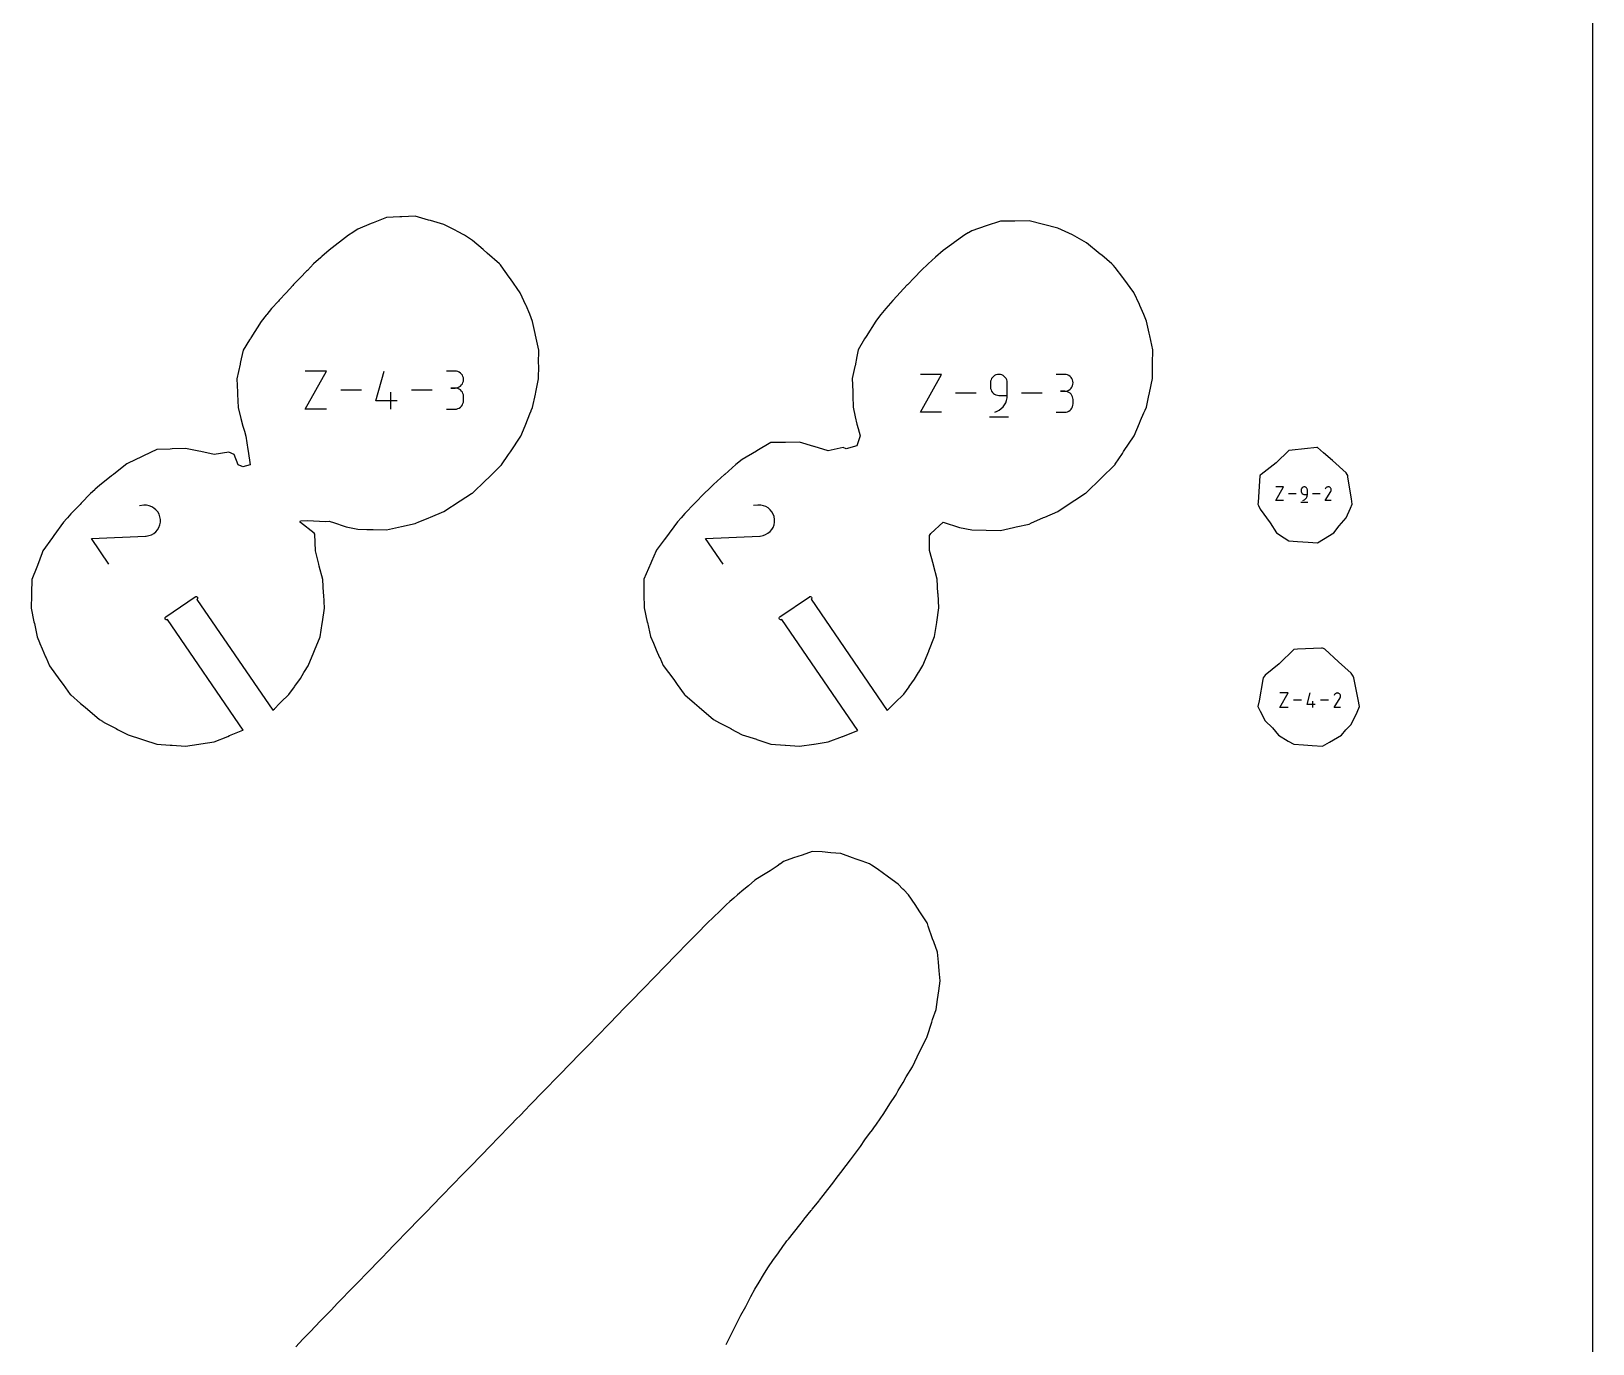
# Model space of a CAD drawing. Extents: x 0 to 560, y 0 to 480.
# Drawn here: x 509.9 to 560, y 39.7 to 81.8 of the extents above; entities that cross this region are included whole.
import ezdxf

# ---------------------------------------------------------------- set-up
doc = ezdxf.new("R2010")
doc.units = 0

msp = doc.modelspace()

# ---------------------------------------------------------------- linework, layer by layer
at = {"layer": 'annotation', "color": 1}
for p, q in [((518.685521, 69.673834), (519.365467, 70.898412)), ((519.365467, 70.898412), (518.685521, 70.898412)), ((520.953479, 69.946073), (521.225027, 70.898412)), ((523.493369, 70.896992), (523.221437, 70.896992)), ((523.542277, 70.892602), (523.493369, 70.896992)), ((523.588297, 70.879951), (523.542277, 70.892602)), ((523.630665, 70.859817), (523.588297, 70.879951)), ((523.668615, 70.832978), (523.630665, 70.859817)), ((523.701381, 70.800213), (523.668615, 70.832978)), ((523.728198, 70.762298), (523.701381, 70.800213)), ((523.748301, 70.720013), (523.728198, 70.762298)), ((523.760924, 70.674136), (523.748301, 70.720013)), ((523.765302, 70.625443), (523.760924, 70.674136)), ((538.427236, 69.576429), (539.101057, 70.789978)), ((539.101057, 70.789978), (538.427236, 70.789978)), ((540.711544, 70.656272), (540.691581, 70.614236)), ((540.73816, 70.69394), (540.711544, 70.656272)), ((540.770662, 70.726474), (540.73816, 70.69394)), ((540.808283, 70.75311), (540.770662, 70.726474)), ((540.850253, 70.773082), (540.808283, 70.75311)), ((540.895806, 70.785626), (540.850253, 70.773082)), ((540.944173, 70.789978), (540.895806, 70.785626)), ((540.99264, 70.785626), (540.944173, 70.789978)), ((540.944173, 70.789978), (540.944173, 70.789978)), ((541.038246, 70.773082), (540.99264, 70.785626)), ((541.080232, 70.75311), (541.038246, 70.773082)), ((541.11784, 70.726474), (541.080232, 70.75311)), ((541.150311, 70.69394), (541.11784, 70.726474)), ((541.176887, 70.656272), (541.150311, 70.69394)), ((541.196808, 70.614236), (541.176887, 70.656272)), ((543.056924, 70.78857), (542.787441, 70.78857)), ((543.105391, 70.78422), (543.056924, 70.78857)), ((543.150997, 70.771683), (543.105391, 70.78422)), ((543.192983, 70.75173), (543.150997, 70.771683)), ((543.230591, 70.725133), (543.192983, 70.75173)), ((543.263062, 70.692663), (543.230591, 70.725133)), ((543.289637, 70.65509), (543.263062, 70.692663)), ((543.309559, 70.613186), (543.289637, 70.65509)), ((520.494377, 70.286123), (519.824799, 70.286123)), ((521.42961, 69.673834), (521.42961, 70.217698)), ((522.762335, 70.286123), (522.092757, 70.286123)), ((523.493369, 70.353127), (523.357211, 70.353127)), ((523.357211, 70.353127), (523.493369, 70.353127)), ((523.493369, 70.353127), (523.542277, 70.357518)), ((523.542277, 70.348737), (523.493369, 70.353127)), ((523.493369, 70.353127), (523.493369, 70.353127)), ((523.542277, 70.357518), (523.588297, 70.370176)), ((523.588297, 70.336086), (523.542277, 70.348737)), ((523.588297, 70.370176), (523.630665, 70.39033)), ((523.630665, 70.315952), (523.588297, 70.336086)), ((523.630665, 70.39033), (523.668615, 70.417208)), ((523.668615, 70.289114), (523.630665, 70.315952)), ((523.668615, 70.417208), (523.701381, 70.450038)), ((523.701381, 70.256348), (523.668615, 70.289114)), ((523.701381, 70.450038), (523.728198, 70.488048)), ((523.728198, 70.218434), (523.701381, 70.256348)), ((523.728198, 70.488048), (523.748301, 70.530467)), ((523.748301, 70.176149), (523.728198, 70.218434)), ((523.748301, 70.530467), (523.760924, 70.576522)), ((523.760924, 70.130271), (523.748301, 70.176149)), ((523.760924, 70.576522), (523.765302, 70.625443)), ((523.765302, 70.625443), (523.765302, 70.625443)), ((540.2198, 70.183204), (539.556252, 70.183204)), ((540.679041, 70.568595), (540.67469, 70.520114)), ((540.67469, 70.520114), (540.67469, 70.385183)), ((540.67469, 70.385183), (540.67469, 70.385183)), ((540.67469, 70.385183), (540.679041, 70.336705)), ((540.691581, 70.614236), (540.679041, 70.568595)), ((540.679041, 70.336705), (540.691581, 70.291071)), ((540.691581, 70.291071), (540.711544, 70.249045)), ((540.711544, 70.249045), (540.73816, 70.211389)), ((540.73816, 70.211389), (540.770662, 70.178867)), ((540.770662, 70.178867), (540.808283, 70.152244)), ((540.808283, 70.152244), (540.850253, 70.132281)), ((541.209318, 70.568595), (541.196808, 70.614236)), ((541.213656, 70.520114), (541.209318, 70.568595)), ((541.213656, 70.115395), (541.213656, 70.520114)), ((541.213656, 70.520114), (541.213656, 70.520114)), ((542.332474, 70.183204), (541.668927, 70.183204)), ((543.056924, 70.249604), (542.921992, 70.249604)), ((542.921992, 70.249604), (543.056924, 70.249604)), ((543.056924, 70.249604), (543.105391, 70.253955)), ((543.105391, 70.245254), (543.056924, 70.249604)), ((543.056924, 70.249604), (543.056924, 70.249604)), ((543.105391, 70.253955), (543.150997, 70.2665)), ((543.150997, 70.232717), (543.105391, 70.245254)), ((543.150997, 70.2665), (543.192983, 70.286472)), ((543.192983, 70.212764), (543.150997, 70.232717)), ((543.192983, 70.286472), (543.230591, 70.313108)), ((543.230591, 70.186167), (543.192983, 70.212764)), ((543.230591, 70.313108), (543.263062, 70.345642)), ((543.263062, 70.153697), (543.230591, 70.186167)), ((543.263062, 70.345642), (543.289637, 70.38331)), ((543.289637, 70.116124), (543.263062, 70.153697)), ((543.289637, 70.38331), (543.309559, 70.425346)), ((543.322068, 70.567721), (543.309559, 70.613186)), ((543.309559, 70.425346), (543.322068, 70.470987)), ((543.326407, 70.519468), (543.322068, 70.567721)), ((543.322068, 70.470987), (543.326407, 70.519468)), ((543.326407, 70.519468), (543.326407, 70.519468)), ((519.365467, 69.673834), (518.685521, 69.673834)), ((521.633425, 69.946073), (520.953479, 69.946073)), ((523.221437, 69.673872), (523.493369, 69.673872)), ((523.493369, 69.673872), (523.542277, 69.67826)), ((523.493369, 69.673872), (523.493369, 69.673872)), ((523.542277, 69.67826), (523.588297, 69.690904)), ((523.588297, 69.690904), (523.630665, 69.71103)), ((523.630665, 69.71103), (523.668615, 69.73786)), ((523.668615, 69.73786), (523.701381, 69.77062)), ((523.701381, 69.77062), (523.728198, 69.808532)), ((523.728198, 69.808532), (523.748301, 69.85082)), ((523.748301, 69.85082), (523.760924, 69.896708)), ((523.765302, 70.081579), (523.760924, 70.130271)), ((523.760924, 69.896708), (523.765302, 69.945421)), ((523.765302, 69.945421), (523.765302, 70.081579)), ((523.765302, 70.081579), (523.765302, 70.081579)), ((540.850253, 70.132281), (540.895806, 70.119744)), ((540.895806, 70.119744), (540.944173, 70.115395)), ((540.944173, 70.115395), (541.213656, 70.115395)), ((540.957117, 69.643965), (541.020792, 69.691893)), ((541.020792, 69.691893), (541.076677, 69.747942)), ((541.076677, 69.747942), (541.12404, 69.811124)), ((541.12404, 69.811124), (541.162151, 69.880449)), ((541.162151, 69.880449), (541.190277, 69.954929)), ((541.190277, 69.954929), (541.207689, 70.033574)), ((541.207689, 70.033574), (541.213656, 70.115395)), ((543.230591, 69.639879), (543.263062, 69.672343)), ((543.263062, 69.672343), (543.289637, 69.709914)), ((543.309559, 70.07422), (543.289637, 70.116124)), ((543.289637, 69.709914), (543.309559, 69.751821)), ((543.322068, 70.028755), (543.309559, 70.07422)), ((543.309559, 69.751821), (543.322068, 69.797296)), ((543.326407, 69.980502), (543.322068, 70.028755)), ((543.322068, 69.797296), (543.326407, 69.84557)), ((543.326407, 69.84557), (543.326407, 69.980502)), ((543.326407, 69.980502), (543.326407, 69.980502)), ((539.101057, 69.576429), (538.427236, 69.576429)), ((540.641014, 69.424736), (541.247788, 69.424736)), ((540.809317, 69.576429), (540.886381, 69.605147)), ((540.809317, 69.576429), (540.809317, 69.576429)), ((540.886381, 69.605147), (540.957117, 69.643965)), ((542.787441, 69.576468), (543.056924, 69.576468)), ((543.056924, 69.576468), (543.105391, 69.580815)), ((543.056924, 69.576468), (543.056924, 69.576468)), ((543.105391, 69.580815), (543.150997, 69.593346)), ((543.150997, 69.593346), (543.192983, 69.61329)), ((543.192983, 69.61329), (543.230591, 69.639879)), ((549.829971, 66.7411), (550.074809, 67.182052)), ((550.074809, 67.182052), (549.829971, 67.182052)), ((550.669662, 67.147156), (550.659991, 67.133469)), ((550.681472, 67.158977), (550.669662, 67.147156)), ((550.695141, 67.168656), (550.681472, 67.158977)), ((550.710392, 67.175913), (550.695141, 67.168656)), ((550.726944, 67.180471), (550.710392, 67.175913)), ((550.744518, 67.182052), (550.726944, 67.180471)), ((550.762129, 67.180471), (550.744518, 67.182052)), ((550.744518, 67.182052), (550.744518, 67.182052)), ((550.7787, 67.175913), (550.762129, 67.180471)), ((550.793956, 67.168656), (550.7787, 67.175913)), ((550.807621, 67.158977), (550.793956, 67.168656)), ((550.81942, 67.147156), (550.807621, 67.158977)), ((550.829076, 67.133469), (550.81942, 67.147156)), ((551.437655, 67.14749), (551.427451, 67.13302)), ((551.449898, 67.159569), (551.437655, 67.14749)), ((551.463807, 67.16916), (551.449898, 67.159569)), ((551.47901, 67.176167), (551.463807, 67.16916)), ((551.495135, 67.180493), (551.47901, 67.176167)), ((551.511808, 67.182041), (551.495135, 67.180493)), ((551.528659, 67.180715), (551.511808, 67.182041)), ((551.545314, 67.176417), (551.528659, 67.180715)), ((551.561401, 67.169052), (551.545314, 67.176417)), ((551.575789, 67.158835), (551.561401, 67.169052)), ((551.561401, 67.169052), (551.561401, 67.169052)), ((551.587819, 67.146574), (551.575789, 67.158835)), ((551.597384, 67.132646), (551.587819, 67.146574)), ((550.074809, 66.7411), (549.829971, 66.7411)), ((550.481312, 66.961576), (550.240207, 66.961576)), ((550.634363, 66.685982), (550.854839, 66.685982)), ((550.64818, 67.101611), (550.646599, 67.083995)), ((550.646599, 67.083995), (550.646599, 67.034967)), ((550.646599, 67.034967), (550.646599, 67.034967)), ((550.646599, 67.034967), (550.64818, 67.017352)), ((550.652737, 67.118195), (550.64818, 67.101611)), ((550.64818, 67.017352), (550.652737, 67.000771)), ((550.659991, 67.133469), (550.652737, 67.118195)), ((550.652737, 67.000771), (550.659991, 66.9855)), ((550.659991, 66.9855), (550.669662, 66.971817)), ((550.669662, 66.971817), (550.681472, 66.960001)), ((550.681472, 66.960001), (550.695141, 66.950327)), ((550.695141, 66.950327), (550.710392, 66.943073)), ((550.695517, 66.7411), (550.723519, 66.751535)), ((550.695517, 66.7411), (550.695517, 66.7411)), ((550.710392, 66.943073), (550.726944, 66.938518)), ((550.723519, 66.751535), (550.749221, 66.76564)), ((550.726944, 66.938518), (550.744518, 66.936938)), ((550.744518, 66.936938), (550.842437, 66.936938)), ((550.749221, 66.76564), (550.772358, 66.783055)), ((550.772358, 66.783055), (550.792664, 66.803421)), ((550.792664, 66.803421), (550.809874, 66.826378)), ((550.809874, 66.826378), (550.823722, 66.851568)), ((550.823722, 66.851568), (550.833942, 66.878631)), ((550.836315, 67.118195), (550.829076, 67.133469)), ((550.833942, 66.878631), (550.840269, 66.907207)), ((550.84086, 67.101611), (550.836315, 67.118195)), ((550.840269, 66.907207), (550.842437, 66.936938)), ((550.842437, 67.083995), (550.84086, 67.101611)), ((550.842437, 66.936938), (550.842437, 67.083995)), ((550.842437, 67.083995), (550.842437, 67.083995)), ((551.248967, 66.961576), (551.007863, 66.961576)), ((551.414316, 66.741097), (551.595276, 67.032419)), ((551.610153, 66.741097), (551.414316, 66.741097)), ((551.427451, 67.13302), (551.414592, 67.108354)), ((551.595276, 67.032419), (551.595492, 67.032687)), ((551.595276, 67.032419), (551.595276, 67.032419)), ((551.595492, 67.032687), (551.595699, 67.032957)), ((551.595699, 67.032957), (551.595899, 67.033231)), ((551.595899, 67.033231), (551.596093, 67.033513)), ((551.596093, 67.033513), (551.596282, 67.033803)), ((551.596282, 67.033803), (551.596468, 67.034105)), ((551.596468, 67.034105), (551.596651, 67.03442)), ((551.596651, 67.03442), (551.596834, 67.034752)), ((551.596834, 67.034752), (551.597018, 67.035101)), ((551.597018, 67.035101), (551.60449, 67.051144)), ((551.597018, 67.035101), (551.597018, 67.035101)), ((551.604377, 67.117426), (551.597384, 67.132646)), ((551.608691, 67.10129), (551.604377, 67.117426)), ((551.60449, 67.051144), (551.608855, 67.067774)), ((551.610219, 67.084614), (551.608691, 67.10129)), ((551.608855, 67.067774), (551.610219, 67.084614)), ((513.50534, 66.59184), (513.365044, 66.57497)), ((513.595277, 66.590581), (513.50534, 66.59184)), ((513.68104, 66.573916), (513.595277, 66.590581)), ((513.761156, 66.543128), (513.68104, 66.573916)), ((513.83415, 66.499502), (513.761156, 66.543128)), ((513.89855, 66.44432), (513.83415, 66.499502)), ((513.95288, 66.378865), (513.89855, 66.44432)), ((513.995668, 66.304421), (513.95288, 66.378865)), ((514.02544, 66.222272), (513.995668, 66.304421)), ((514.040721, 66.1337), (514.02544, 66.222272)), ((533.213252, 66.59516), (533.072956, 66.57829)), ((533.303189, 66.593901), (533.213252, 66.59516)), ((533.388952, 66.577235), (533.303189, 66.593901)), ((533.469068, 66.546448), (533.388952, 66.577235)), ((533.542062, 66.502821), (533.469068, 66.546448)), ((533.606462, 66.447639), (533.542062, 66.502821)), ((533.660792, 66.382185), (533.606462, 66.447639)), ((533.70358, 66.307741), (533.660792, 66.382185)), ((533.733351, 66.225592), (533.70358, 66.307741)), ((533.748632, 66.13702), (533.733351, 66.225592)), ((513.67008, 65.614767), (513.752315, 65.644183)), ((513.752315, 65.644183), (513.826829, 65.686782)), ((513.826829, 65.686782), (513.892351, 65.741035)), ((513.892351, 65.741035), (513.947616, 65.805417)), ((513.947616, 65.805417), (513.991353, 65.878401)), ((513.991353, 65.878401), (514.022295, 65.958461)), ((514.022295, 65.958461), (514.039174, 66.044069)), ((514.039174, 66.044069), (514.040721, 66.1337)), ((514.040721, 66.1337), (514.040721, 66.1337)), ((533.377992, 65.618087), (533.460227, 65.647503)), ((533.460227, 65.647503), (533.53474, 65.690101)), ((533.53474, 65.690101), (533.600263, 65.744354)), ((533.600263, 65.744354), (533.655527, 65.808736)), ((533.655527, 65.808736), (533.699265, 65.881721)), ((533.699265, 65.881721), (533.730207, 65.96178)), ((533.730207, 65.96178), (533.747086, 66.047389)), ((533.747086, 66.047389), (533.748632, 66.13702)), ((533.748632, 66.13702), (533.748632, 66.13702)), ((511.8247, 65.522383), (513.565148, 65.599666)), ((512.386602, 64.701428), (511.8247, 65.522383)), ((513.565148, 65.599666), (513.565148, 65.599666)), ((513.565148, 65.599666), (513.56689, 65.599527)), ((513.56689, 65.599527), (513.568617, 65.599432)), ((513.568617, 65.599432), (513.570342, 65.599382)), ((513.570342, 65.599382), (513.572077, 65.599377)), ((513.572077, 65.599377), (513.573837, 65.599418)), ((513.573837, 65.599418), (513.575635, 65.599506)), ((513.575635, 65.599506), (513.577484, 65.599641)), ((513.577484, 65.599641), (513.579398, 65.599826)), ((513.579398, 65.599826), (513.581391, 65.600059)), ((513.581391, 65.600059), (513.67008, 65.614767)), ((513.581391, 65.600059), (513.581391, 65.600059)), ((531.532611, 65.525703), (533.273059, 65.602986)), ((532.094514, 64.704748), (531.532611, 65.525703)), ((533.273059, 65.602986), (533.273059, 65.602986)), ((533.273059, 65.602986), (533.274802, 65.602847)), ((533.274802, 65.602847), (533.276529, 65.602752)), ((533.276529, 65.602752), (533.278254, 65.602701)), ((533.278254, 65.602701), (533.279989, 65.602696)), ((533.279989, 65.602696), (533.281749, 65.602737)), ((533.281749, 65.602737), (533.283547, 65.602825)), ((533.283547, 65.602825), (533.285396, 65.602961)), ((533.285396, 65.602961), (533.28731, 65.603145)), ((533.28731, 65.603145), (533.289302, 65.603379)), ((533.289302, 65.603379), (533.377992, 65.618087)), ((533.289302, 65.603379), (533.289302, 65.603379)), ((549.962076, 60.09736), (550.222574, 60.566516)), ((550.222574, 60.566516), (549.962076, 60.566516)), ((550.655079, 60.331938), (550.398552, 60.331938)), ((550.830968, 60.201659), (550.935003, 60.566516)), ((551.091467, 60.201659), (550.830968, 60.201659)), ((551.013382, 60.09736), (551.013382, 60.305723)), ((551.523971, 60.331938), (551.267445, 60.331938)), ((551.699896, 60.097356), (551.892431, 60.407312)), ((551.713872, 60.514348), (551.700191, 60.488104)), ((551.724729, 60.529743), (551.713872, 60.514348)), ((551.737755, 60.542595), (551.724729, 60.529743)), ((551.752553, 60.5528), (551.737755, 60.542595)), ((551.768729, 60.560255), (551.752553, 60.5528)), ((551.785885, 60.564858), (551.768729, 60.560255)), ((551.803625, 60.566505), (551.785885, 60.564858)), ((551.821553, 60.565094), (551.803625, 60.566505)), ((551.839274, 60.560521), (551.821553, 60.565094)), ((551.85639, 60.552684), (551.839274, 60.560521)), ((551.871698, 60.541814), (551.85639, 60.552684)), ((551.85639, 60.552684), (551.85639, 60.552684)), ((551.884498, 60.528769), (551.871698, 60.541814)), ((551.894675, 60.51395), (551.884498, 60.528769)), ((551.892431, 60.407312), (551.892661, 60.407597)), ((551.892431, 60.407312), (551.892431, 60.407312)), ((551.892661, 60.407597), (551.892882, 60.407884)), ((551.892882, 60.407884), (551.893095, 60.408176)), ((551.893095, 60.408176), (551.893301, 60.408476)), ((551.893301, 60.408476), (551.893502, 60.408785)), ((551.893502, 60.408785), (551.8937, 60.409106)), ((551.8937, 60.409106), (551.893895, 60.409442)), ((551.893895, 60.409442), (551.894089, 60.409794)), ((551.894089, 60.409794), (551.894285, 60.410166)), ((551.894285, 60.410166), (551.902234, 60.427235)), ((551.894285, 60.410166), (551.894285, 60.410166)), ((551.902115, 60.497757), (551.894675, 60.51395)), ((551.906705, 60.480589), (551.902115, 60.497757)), ((551.902234, 60.427235), (551.906879, 60.444928)), ((551.908331, 60.462846), (551.906705, 60.480589)), ((551.906879, 60.444928), (551.908331, 60.462846)), ((550.222574, 60.09736), (549.962076, 60.09736)), ((551.90826, 60.097356), (551.699896, 60.097356))]:
    msp.add_line(p, q, dxfattribs=at)
at = {"layer": 'boundary', "color": 5}
for p, q in [((521.292102, 75.827698), (520.861665, 75.650121)), ((521.722538, 75.846426), (521.292102, 75.827698)), ((521.782375, 75.847307), (521.722538, 75.846426)), ((522.212812, 75.866033), (521.782375, 75.847307)), ((522.643249, 75.742716), (522.212812, 75.866033)), ((522.703086, 75.724603), (522.643249, 75.742716)), ((523.133523, 75.601288), (522.703086, 75.724603)), ((540.995057, 75.709403), (540.538492, 75.556576)), ((541.451621, 75.711184), (540.995057, 75.709403)), ((541.459202, 75.711071), (541.451621, 75.711184)), ((541.915767, 75.712855), (541.459202, 75.711071)), ((542.372332, 75.596915), (541.915767, 75.712855)), ((520.070513, 75.253011), (519.782075, 75.032701)), ((520.212512, 75.347169), (520.070513, 75.253011)), ((520.229392, 75.357682), (520.212512, 75.347169)), ((520.371391, 75.451846), (520.229392, 75.357682)), ((520.801828, 75.629425), (520.371391, 75.451846)), ((520.861665, 75.650121), (520.801828, 75.629425)), ((523.494688, 75.41604), (523.133523, 75.601288)), ((523.56891, 75.375061), (523.494688, 75.41604)), ((523.802758, 75.253011), (523.56891, 75.375061)), ((523.928496, 75.172134), (523.802758, 75.253011)), ((524.054233, 75.091258), (523.928496, 75.172134)), ((539.854049, 75.263573), (539.507033, 75.016899)), ((539.963597, 75.332311), (539.854049, 75.263573)), ((539.964799, 75.333009), (539.963597, 75.332311)), ((540.074346, 75.401745), (539.964799, 75.333009)), ((540.53091, 75.554572), (540.074346, 75.401745)), ((540.538492, 75.556576), (540.53091, 75.554572)), ((542.379913, 75.594814), (542.372332, 75.596915)), ((542.836478, 75.478878), (542.379913, 75.594814)), ((543.068743, 75.371467), (542.836478, 75.478878)), ((543.069719, 75.370981), (543.068743, 75.371467)), ((543.301986, 75.263573), (543.069719, 75.370981)), ((543.526284, 75.138394), (543.301986, 75.263573)), ((519.450681, 74.781146), (519.218376, 74.571018)), ((519.739118, 75.001452), (519.450681, 74.781146)), ((519.782075, 75.032701), (519.739118, 75.001452)), ((524.397331, 74.794755), (524.054233, 75.091258)), ((524.520989, 74.684264), (524.397331, 74.794755)), ((524.922547, 74.332297), (524.520989, 74.684264)), ((539.153635, 74.765934), (538.914021, 74.556043)), ((539.500653, 75.012608), (539.153635, 74.765934)), ((539.507033, 75.016899), (539.500653, 75.012608)), ((543.532889, 75.134658), (543.526284, 75.138394)), ((543.757188, 75.009484), (543.532889, 75.134658)), ((544.196268, 74.651261), (543.757188, 75.009484)), ((518.953847, 74.332297), (518.755715, 74.128357)), ((519.186152, 74.54243), (518.953847, 74.332297)), ((519.218376, 74.571018), (519.186152, 74.54243)), ((524.948746, 74.301585), (524.922547, 74.332297)), ((524.974944, 74.270873), (524.948746, 74.301585)), ((525.231146, 73.910611), (524.974944, 74.270873)), ((538.670535, 74.342859), (538.453585, 74.123768)), ((538.91015, 74.552753), (538.670535, 74.342859)), ((538.914021, 74.556043), (538.91015, 74.552753)), ((544.24408, 74.611329), (544.196268, 74.651261)), ((544.568453, 74.342859), (544.24408, 74.611329)), ((544.623176, 74.283747), (544.568453, 74.342859)), ((544.677899, 74.224633), (544.623176, 74.283747)), ((544.918361, 73.901257), (544.677899, 74.224633)), ((518.315689, 73.669509), (518.285495, 73.63808)), ((518.52997, 73.896005), (518.315689, 73.669509)), ((518.728102, 74.099949), (518.52997, 73.896005)), ((518.755715, 74.128357), (518.728102, 74.099949)), ((525.271204, 73.854395), (525.231146, 73.910611)), ((525.581777, 73.411587), (525.271204, 73.854395)), ((538.00351, 73.659622), (537.777907, 73.422149)), ((538.007321, 73.663526), (538.00351, 73.659622)), ((538.232925, 73.900998), (538.007321, 73.663526)), ((538.449875, 74.120091), (538.232925, 73.900998)), ((538.453585, 74.123768), (538.449875, 74.120091)), ((544.952224, 73.855924), (544.918361, 73.901257)), ((545.270752, 73.422149), (544.952224, 73.855924)), ((517.855058, 73.175731), (517.825415, 73.144481)), ((518.071214, 73.411587), (517.855058, 73.175731)), ((518.285495, 73.63808), (518.071214, 73.411587)), ((525.765535, 73.013966), (525.581777, 73.411587)), ((537.543175, 73.163006), (537.312214, 72.907859)), ((537.546946, 73.167006), (537.543175, 73.163006)), ((537.777907, 73.422149), (537.546946, 73.167006)), ((545.45424, 73.031905), (545.270752, 73.422149)), ((517.429931, 72.685457), (517.274211, 72.490879)), ((517.453539, 72.714044), (517.429931, 72.685457)), ((517.609259, 72.908625), (517.453539, 72.714044)), ((517.825415, 73.144481), (517.609259, 72.908625)), ((525.771988, 72.998204), (525.765535, 73.013966)), ((525.895655, 72.722905), (525.771988, 72.998204)), ((525.94015, 72.606891), (525.895655, 72.722905)), ((537.149893, 72.702858), (536.990507, 72.501441)), ((537.152829, 72.706439), (537.149893, 72.702858)), ((537.312214, 72.907859), (537.152829, 72.706439)), ((545.465658, 73.004997), (545.45424, 73.031905)), ((545.598609, 72.714215), (545.465658, 73.004997)), ((545.640695, 72.607827), (545.598609, 72.714215)), ((517.274211, 72.490879), (516.944725, 71.96745)), ((525.984646, 72.490879), (525.94015, 72.606891)), ((526.067025, 72.099024), (525.984646, 72.490879)), ((536.990507, 72.501441), (536.682893, 72.006628)), ((545.682781, 72.501441), (545.640695, 72.607827)), ((545.768233, 72.109022), (545.682781, 72.501441)), ((516.901446, 71.899112), (516.696462, 71.570166)), ((516.930949, 71.946642), (516.901446, 71.899112)), ((516.944725, 71.96745), (516.930949, 71.946642)), ((526.077852, 72.045266), (526.067025, 72.099024)), ((526.17784, 71.570166), (526.077852, 72.045266)), ((536.63694, 71.927797), (536.424121, 71.580728)), ((536.682893, 72.006628), (536.63694, 71.927797)), ((545.784087, 72.026771), (545.768233, 72.109022)), ((545.880485, 71.580728), (545.784087, 72.026771)), ((516.614535, 71.188472), (516.603167, 71.135577)), ((516.688549, 71.524826), (516.614535, 71.188472)), ((516.692505, 71.547496), (516.688549, 71.524826)), ((516.696462, 71.570166), (516.692505, 71.547496)), ((526.176271, 71.139732), (526.17784, 71.570166)), ((536.391504, 71.362923), (536.329384, 71.068735)), ((536.407813, 71.471827), (536.391504, 71.362923)), ((536.424121, 71.580728), (536.407813, 71.471827)), ((545.876665, 71.124166), (545.880485, 71.580728)), ((516.597018, 71.112825), (516.488512, 70.649455)), ((516.488512, 70.649455), (516.510725, 70.219019)), ((516.603167, 71.135577), (516.597018, 71.112825)), ((526.084248, 70.219019), (526.176328, 70.649455)), ((526.177897, 71.079895), (526.176271, 71.139732)), ((526.176328, 70.649455), (526.177897, 71.079895)), ((536.325921, 71.045786), (536.236655, 70.660017)), ((536.236655, 70.660017), (536.253045, 70.244794)), ((536.329384, 71.068735), (536.325921, 71.045786)), ((545.778498, 70.195778), (545.873022, 70.660017)), ((545.873022, 70.660017), (545.876843, 71.116585)), ((545.876843, 71.116585), (545.876665, 71.124166)), ((516.510725, 70.219019), (516.511334, 70.159182)), ((516.511334, 70.159182), (516.533547, 69.728748)), ((525.981616, 69.728748), (526.073696, 70.159182)), ((526.073696, 70.159182), (526.084248, 70.219019)), ((536.253045, 70.244794), (536.252938, 70.103992)), ((545.743967, 70.053912), (545.778498, 70.195778)), ((516.533547, 69.728748), (516.616412, 69.376992)), ((525.938982, 69.6273), (525.981616, 69.728748)), ((536.252938, 70.103992), (536.266819, 69.73931)), ((536.266819, 69.73931), (536.328417, 69.432079)), ((545.598609, 69.55481), (545.637801, 69.647058)), ((545.637801, 69.647058), (545.676994, 69.73931)), ((545.676994, 69.73931), (545.743967, 70.053912)), ((516.616412, 69.376992), (516.61685, 69.375524)), ((516.61685, 69.375524), (516.688549, 69.126164)), ((525.739603, 69.137026), (525.761756, 69.194966)), ((525.761756, 69.194966), (525.895654, 69.52396)), ((525.895654, 69.52396), (525.938289, 69.625403)), ((525.938289, 69.625403), (525.938982, 69.6273)), ((536.328417, 69.432079), (536.391504, 69.195622)), ((536.391504, 69.195622), (536.428418, 69.054251)), ((545.284728, 68.818596), (545.454442, 69.221601)), ((545.454442, 69.221601), (545.492032, 69.304906)), ((545.492032, 69.304906), (545.598609, 69.55481)), ((516.688549, 69.126164), (516.736371, 68.967097)), ((516.736371, 68.967097), (516.784193, 68.808034)), ((516.784193, 68.808034), (516.844972, 68.375868)), ((525.274392, 68.308787), (525.605704, 68.808034)), ((525.605704, 68.808034), (525.739603, 69.137026)), ((536.441273, 68.65872), (536.391504, 68.498844)), ((536.428418, 69.054251), (536.491042, 68.818596)), ((536.491042, 68.818596), (536.441273, 68.65872)), ((544.944601, 68.313676), (545.284728, 68.818596)), ((513.436144, 68.148883), (513.005707, 67.946423)), ((513.495981, 68.174975), (513.436144, 68.148883)), ((513.926417, 68.377433), (513.495981, 68.174975)), ((514.356854, 68.395225), (513.926417, 68.377433)), ((514.416691, 68.397576), (514.356854, 68.395225)), ((514.847128, 68.415373), (514.416691, 68.397576)), ((515.277565, 68.324097), (514.847128, 68.415373)), ((515.337402, 68.313982), (515.277565, 68.324097)), ((515.767838, 68.222704), (515.337402, 68.313982)), ((516.232972, 68.296651), (515.767838, 68.222704)), ((516.410219, 68.216452), (516.232972, 68.296651)), ((516.538259, 67.887324), (516.410219, 68.216452)), ((516.844972, 68.375868), (516.851241, 68.3226)), ((516.851241, 68.3226), (516.918708, 67.887324)), ((524.984869, 67.887324), (525.21069, 68.220723)), ((525.21069, 68.220723), (525.274392, 68.308787)), ((533.165226, 68.328451), (532.708662, 68.058004)), ((533.172808, 68.332809), (533.165226, 68.328451)), ((533.629372, 68.603259), (533.172808, 68.332809)), ((534.085937, 68.606657), (533.629372, 68.603259)), ((534.093518, 68.606454), (534.085937, 68.606657)), ((534.550083, 68.609851), (534.093518, 68.606454)), ((535.006647, 68.476242), (534.550083, 68.609851)), ((535.014228, 68.474238), (535.006647, 68.476242)), ((535.470793, 68.340628), (535.014228, 68.474238)), ((535.947749, 68.448406), (535.470793, 68.340628)), ((536.040552, 68.405778), (535.947749, 68.448406)), ((536.391504, 68.498844), (536.040552, 68.405778)), ((544.677899, 67.909531), (544.906499, 68.25167)), ((544.906499, 68.25167), (544.944601, 68.313676)), ((550.245704, 68.352824), (549.841333, 67.951582)), ((550.352954, 68.36067), (550.245704, 68.352824)), ((551.141205, 68.442704), (550.352954, 68.36067)), ((551.16642, 68.444658), (551.141205, 68.442704)), ((551.362561, 68.271777), (551.16642, 68.444658)), ((551.643447, 68.024239), (551.362561, 68.271777)), ((512.919304, 67.887324), (512.530167, 67.578974)), ((512.960604, 67.915624), (512.919304, 67.887324)), ((512.964406, 67.918126), (512.960604, 67.915624)), ((513.005707, 67.946423), (512.964406, 67.918126)), ((516.608285, 67.856524), (516.538259, 67.887324)), ((516.618523, 67.852342), (516.608285, 67.856524)), ((516.688549, 67.821541), (516.618523, 67.852342)), ((516.800354, 67.852342), (516.688549, 67.821541)), ((516.806903, 67.856524), (516.800354, 67.852342)), ((516.918708, 67.887324), (516.806903, 67.856524)), ((524.575092, 67.486255), (524.974944, 67.876478)), ((524.974944, 67.876478), (524.979906, 67.8819)), ((524.979906, 67.8819), (524.984869, 67.887324)), ((532.500814, 67.897886), (532.147407, 67.578756)), ((532.603971, 67.977369), (532.500814, 67.897886)), ((532.605504, 67.978522), (532.603971, 67.977369)), ((532.708662, 68.058004), (532.605504, 67.978522)), ((544.219213, 67.447798), (544.669963, 67.897886)), ((544.669963, 67.897886), (544.673931, 67.903709)), ((544.673931, 67.903709), (544.677899, 67.909531)), ((549.841333, 67.951582), (549.355916, 67.578127)), ((552.087131, 67.6323), (551.643447, 68.024239)), ((512.084996, 67.227483), (511.951692, 67.105397)), ((512.474133, 67.535834), (512.084996, 67.227483)), ((512.530167, 67.578974), (512.474133, 67.535834)), ((524.054233, 66.9835), (524.466383, 67.389741)), ((524.466383, 67.389741), (524.575092, 67.486255)), ((531.787951, 67.254299), (531.645824, 67.116861)), ((532.141359, 67.573423), (531.787951, 67.254299)), ((532.147407, 67.578756), (532.141359, 67.573423)), ((543.757188, 66.997973), (544.218654, 67.447267)), ((544.218654, 67.447267), (544.21894, 67.447524)), ((544.21894, 67.447524), (544.219213, 67.447798)), ((549.320054, 67.543486), (549.264022, 66.683522)), ((549.320514, 67.54721), (549.320054, 67.543486)), ((549.322985, 67.550632), (549.320514, 67.54721)), ((549.324999, 67.553624), (549.322985, 67.550632)), ((549.355916, 67.578127), (549.324999, 67.553624)), ((552.120219, 67.575671), (552.087131, 67.6323)), ((552.136417, 67.547211), (552.120219, 67.575671)), ((552.145772, 67.488569), (552.136417, 67.547211)), ((552.253629, 66.792998), (552.145772, 67.488569)), ((511.502808, 66.660752), (511.461418, 66.618173)), ((511.799939, 66.966616), (511.502808, 66.660752)), ((511.933245, 67.0887), (511.799939, 66.966616)), ((511.951692, 67.105397), (511.933245, 67.0887)), ((523.133523, 66.384923), (523.657741, 66.727817)), ((523.657741, 66.727817), (523.662542, 66.730603)), ((523.662542, 66.730603), (524.027288, 66.966616)), ((524.027288, 66.966616), (524.040761, 66.975057)), ((524.040761, 66.975057), (524.054233, 66.9835)), ((531.181678, 66.648094), (530.867241, 66.324387)), ((531.186908, 66.653472), (531.181678, 66.648094)), ((531.501346, 66.977178), (531.186908, 66.653472)), ((531.643472, 67.114613), (531.501346, 66.977178)), ((531.645824, 67.116861), (531.643472, 67.114613)), ((542.836478, 66.387609), (543.330999, 66.71986)), ((543.330999, 66.71986), (543.382588, 66.750324)), ((543.382588, 66.750324), (543.724521, 66.977178)), ((543.724521, 66.977178), (543.740855, 66.987577)), ((543.740855, 66.987577), (543.757188, 66.997973)), ((549.264022, 66.683522), (549.255485, 66.626498)), ((552.280475, 66.626498), (552.253629, 66.792998)), ((511.042549, 66.170481), (510.935661, 66.045903)), ((511.057398, 66.187739), (511.042549, 66.170481)), ((511.164286, 66.312313), (511.057398, 66.187739)), ((511.461418, 66.618173), (511.164286, 66.312313)), ((522.306203, 66.045903), (522.6551, 66.188663)), ((522.6551, 66.188663), (522.710062, 66.213174)), ((522.710062, 66.213174), (523.133523, 66.384923)), ((530.749946, 66.189326), (530.634557, 66.056465)), ((530.751851, 66.19153), (530.749946, 66.189326)), ((530.867241, 66.324387), (530.751851, 66.19153)), ((542.061397, 66.056465), (542.379585, 66.19302)), ((542.379585, 66.19302), (542.418619, 66.211919)), ((542.418619, 66.211919), (542.836478, 66.387609)), ((549.255485, 66.626498), (549.274327, 66.582827)), ((549.274327, 66.582827), (549.324999, 66.463957)), ((549.324999, 66.463957), (549.646519, 66.027311)), ((551.858189, 65.934729), (552.087131, 66.19205)), ((552.087131, 66.19205), (552.224729, 66.499632)), ((552.224729, 66.499632), (552.280475, 66.626498)), ((510.935661, 66.045903), (510.624633, 65.615469)), ((518.524945, 66.045903), (518.527457, 66.066194)), ((518.527457, 66.041289), (518.524945, 66.045903)), ((518.527457, 66.066194), (518.52997, 66.086484)), ((518.52997, 66.036675), (518.527457, 66.041289)), ((518.52997, 66.086484), (518.771029, 66.100041)), ((518.976422, 65.699029), (518.52997, 66.036675)), ((518.771029, 66.100041), (519.327861, 66.073486)), ((518.996971, 65.657855), (518.976422, 65.699029)), ((519.016311, 65.125192), (518.996971, 65.657855)), ((519.327861, 66.073486), (519.450681, 66.077893)), ((519.450681, 66.077893), (519.522928, 66.056617)), ((519.522928, 66.056617), (519.559333, 66.045903)), ((519.559333, 66.045903), (519.995397, 65.898455)), ((519.995397, 65.898455), (520.371391, 65.821278)), ((520.371391, 65.821278), (520.661035, 65.814169)), ((520.661035, 65.814169), (520.863789, 65.816486)), ((520.863789, 65.816486), (521.292102, 65.801112)), ((521.292102, 65.801112), (521.677104, 65.887919)), ((521.677104, 65.887919), (521.773677, 65.912833)), ((521.773677, 65.912833), (522.212812, 66.004785)), ((522.212812, 66.004785), (522.259507, 66.025343)), ((522.259507, 66.025343), (522.306203, 66.045903)), ((530.634557, 66.056465), (530.248341, 65.538435)), ((538.712523, 65.616439), (538.760503, 65.687077)), ((538.760503, 65.687077), (539.153635, 66.052571)), ((539.153635, 66.052571), (539.677716, 65.880883)), ((539.677716, 65.880883), (539.68573, 65.880016)), ((539.68573, 65.880016), (540.074346, 65.803897)), ((540.074346, 65.803897), (540.53091, 65.792911)), ((540.53091, 65.792911), (540.538492, 65.792979)), ((540.538492, 65.792979), (540.995057, 65.781996)), ((540.995057, 65.781996), (541.415968, 65.876088)), ((541.415968, 65.876088), (541.496273, 65.896711)), ((541.496273, 65.896711), (541.915767, 65.987899)), ((541.915767, 65.987899), (541.988582, 66.022182)), ((541.988582, 66.022182), (542.061397, 66.056465)), ((549.646519, 66.027311), (549.853902, 65.705788)), ((549.853902, 65.705788), (550.093475, 65.546775)), ((551.36492, 65.503969), (551.692894, 65.705788)), ((551.692894, 65.705788), (551.858189, 65.934729)), ((510.581134, 65.555632), (510.270106, 65.125192)), ((510.624633, 65.615469), (510.581134, 65.555632)), ((530.208764, 65.484588), (529.949278, 65.135754)), ((530.248341, 65.538435), (530.208764, 65.484588)), ((538.722629, 65.135754), (538.712523, 65.616439)), ((550.093475, 65.546775), (550.245704, 65.450958)), ((550.245704, 65.450958), (550.522644, 65.428849)), ((550.522644, 65.428849), (550.868203, 65.407573)), ((550.868203, 65.407573), (551.16642, 65.382802)), ((551.16642, 65.382802), (551.36492, 65.503969)), ((510.091946, 64.660493), (510.069973, 64.604175)), ((510.243575, 65.060185), (510.091946, 64.660493)), ((510.256096, 65.09093), (510.243575, 65.060185)), ((510.257586, 65.094449), (510.256096, 65.09093)), ((510.270106, 65.125192), (510.257586, 65.094449)), ((519.124742, 64.694756), (519.016311, 65.125192)), ((519.138555, 64.634919), (519.124742, 64.694756)), ((529.775494, 64.729832), (529.552897, 64.215047)), ((529.796835, 64.782024), (529.775494, 64.729832)), ((529.94653, 65.129608), (529.796835, 64.782024)), ((529.947904, 65.132681), (529.94653, 65.129608)), ((529.949278, 65.135754), (529.947904, 65.132681)), ((538.841353, 64.67919), (538.722629, 65.135754)), ((538.8432, 64.671608), (538.841353, 64.67919)), ((538.961923, 64.215047), (538.8432, 64.671608)), ((509.918345, 64.204485), (509.907494, 63.774045)), ((510.069973, 64.604175), (509.918345, 64.204485)), ((519.246986, 64.204485), (519.138555, 64.634919)), ((519.274113, 63.774045), (519.246986, 64.204485)), ((529.552897, 64.215047), (529.555679, 63.758479)), ((538.990314, 63.758479), (538.961923, 64.215047)), ((509.906071, 63.714208), (509.89522, 63.283771)), ((509.907494, 63.774045), (509.906071, 63.714208)), ((514.210442, 63.005236), (515.156138, 63.652518)), ((515.156138, 63.652518), (515.174078, 63.660184)), ((515.174078, 63.660184), (515.193585, 63.660402)), ((515.193585, 63.660402), (515.211692, 63.653138)), ((515.211692, 63.653138), (515.22564, 63.639498)), ((515.22564, 63.639498), (515.233306, 63.621558)), ((519.279039, 63.714208), (519.274113, 63.774045)), ((519.306166, 63.283771), (519.279039, 63.714208)), ((529.555679, 63.758479), (529.555634, 63.750898)), ((529.555634, 63.750898), (529.558415, 63.294333)), ((533.918353, 63.008555), (534.86405, 63.655837)), ((534.86405, 63.655837), (534.881989, 63.663504)), ((534.881989, 63.663504), (534.901497, 63.663722)), ((534.901497, 63.663722), (534.919603, 63.656457)), ((534.919603, 63.656457), (534.933552, 63.642817)), ((534.933552, 63.642817), (534.941218, 63.624878)), ((538.990946, 63.750898), (538.990314, 63.758479)), ((539.019337, 63.294333), (538.990946, 63.750898)), ((509.89522, 63.283771), (509.983811, 62.853335)), ((515.22626, 63.583944), (515.21262, 63.569996)), ((515.21262, 63.569996), (517.648312, 60.011385)), ((515.233524, 63.602051), (515.22626, 63.583944)), ((515.233306, 63.621558), (515.233524, 63.602051)), ((519.241167, 62.853335), (519.306166, 63.283771)), ((529.558415, 63.294333), (529.662799, 62.837769)), ((534.934172, 63.587264), (534.920532, 63.573316)), ((534.920532, 63.573316), (537.362329, 60.005785)), ((534.941436, 63.60537), (534.934172, 63.587264)), ((534.941218, 63.624878), (534.941436, 63.60537)), ((538.950533, 62.837769), (539.019337, 63.294333)), ((509.983811, 62.853335), (509.995918, 62.793497)), ((509.995918, 62.793497), (510.084508, 62.363061)), ((514.189537, 62.973181), (514.196802, 62.991287)), ((514.189755, 62.953673), (514.189537, 62.973181)), ((514.197422, 62.935734), (514.189755, 62.953673)), ((514.196802, 62.991287), (514.210442, 63.005236)), ((514.21137, 62.922094), (514.197422, 62.935734)), ((514.229476, 62.91483), (514.21137, 62.922094)), ((514.248984, 62.915047), (514.229476, 62.91483)), ((514.266923, 62.922714), (514.248984, 62.915047)), ((516.695659, 59.374267), (514.266923, 62.922714)), ((519.167926, 62.363061), (519.232926, 62.793497)), ((519.232926, 62.793497), (519.241167, 62.853335)), ((529.662799, 62.837769), (529.664406, 62.830187)), ((529.664406, 62.830187), (529.768791, 62.373623)), ((533.897449, 62.976501), (533.904713, 62.994607)), ((533.897667, 62.956993), (533.897449, 62.976501)), ((533.905334, 62.939053), (533.897667, 62.956993)), ((533.904713, 62.994607), (533.918353, 63.008555)), ((533.919282, 62.925413), (533.905334, 62.939053)), ((533.937388, 62.918149), (533.919282, 62.925413)), ((533.956896, 62.918367), (533.937388, 62.918149)), ((533.974835, 62.926034), (533.956896, 62.918367)), ((536.413386, 59.363246), (533.974835, 62.926034)), ((538.880667, 62.373623), (538.949472, 62.830187)), ((538.949472, 62.830187), (538.950533, 62.837769)), ((510.084508, 62.363061), (510.158397, 62.184399)), ((510.158397, 62.184399), (510.169686, 62.156956)), ((510.169686, 62.156956), (510.243575, 61.978293)), ((518.987439, 61.932624), (519.167926, 62.363061)), ((529.768791, 62.373623), (529.856939, 62.164705)), ((529.856939, 62.164705), (529.858382, 62.161221)), ((529.858382, 62.161221), (529.94653, 61.952297)), ((538.694917, 61.917058), (538.880667, 62.373623)), ((510.243575, 61.978293), (510.355591, 61.726516)), ((510.355591, 61.726516), (510.369901, 61.694123)), ((510.369901, 61.694123), (510.481916, 61.44235)), ((518.78277, 61.44235), (518.963257, 61.872787)), ((518.963257, 61.872787), (518.987439, 61.932624)), ((529.94653, 61.952297), (530.058657, 61.704653)), ((530.058657, 61.704653), (530.060477, 61.700556)), ((530.060477, 61.700556), (530.172605, 61.452912)), ((538.506281, 61.452912), (538.692031, 61.909477)), ((538.692031, 61.909477), (538.694917, 61.917058)), ((550.405958, 61.962078), (549.946641, 61.510178)), ((550.415112, 61.962414), (550.405958, 61.962078)), ((550.530797, 61.971568), (550.415112, 61.962414)), ((551.290752, 62.005243), (550.530797, 61.971568)), ((551.326675, 62.007802), (551.290752, 62.005243)), ((551.35609, 61.993758), (551.326675, 62.007802)), ((551.400347, 61.971568), (551.35609, 61.993758)), ((551.846552, 61.570737), (551.400347, 61.971568)), ((510.481916, 61.44235), (510.816934, 60.979673)), ((518.52997, 61.029796), (518.646184, 61.218976)), ((518.646184, 61.218976), (518.666555, 61.253174)), ((518.666555, 61.253174), (518.78277, 61.44235)), ((530.172605, 61.452912), (530.510087, 60.993858)), ((538.232925, 61.004431), (538.368092, 61.226136)), ((538.368092, 61.226136), (538.371114, 61.231208)), ((538.371114, 61.231208), (538.506281, 61.452912)), ((549.485254, 61.141706), (549.456385, 61.099126)), ((549.937309, 61.502915), (549.485254, 61.141706)), ((549.946641, 61.510178), (549.937309, 61.502915)), ((552.247386, 61.204658), (551.846552, 61.570737)), ((552.306823, 61.102316), (552.247386, 61.204658)), ((510.816934, 60.979673), (510.920411, 60.834535)), ((510.920411, 60.834535), (511.146793, 60.52164)), ((518.16307, 60.52164), (518.337962, 60.762897)), ((518.337962, 60.762897), (518.355079, 60.788537)), ((518.355079, 60.788537), (518.52997, 61.029796)), ((530.510087, 60.993858), (530.619859, 60.838529)), ((530.619859, 60.838529), (530.842965, 60.532202)), ((537.89114, 60.532202), (538.061187, 60.767062)), ((538.061187, 60.767062), (538.062878, 60.769571)), ((538.062878, 60.769571), (538.232925, 61.004431)), ((549.4108, 60.997827), (549.295371, 60.314062)), ((549.421188, 61.050859), (549.4108, 60.997827)), ((549.456385, 61.099126), (549.421188, 61.050859)), ((552.337063, 61.050859), (552.306823, 61.102316)), ((552.356925, 60.941318), (552.337063, 61.050859)), ((552.473956, 60.356719), (552.356925, 60.941318)), ((511.146793, 60.52164), (511.155539, 60.512151)), ((511.155539, 60.512151), (511.164286, 60.502662)), ((511.164286, 60.502662), (511.476906, 60.233502)), ((511.476906, 60.233502), (511.622044, 60.107804)), ((517.69886, 60.061467), (517.864805, 60.225881)), ((517.864805, 60.225881), (517.907525, 60.268452)), ((517.907525, 60.268452), (518.16307, 60.52164)), ((530.842965, 60.532202), (530.855102, 60.518919)), ((530.855102, 60.518919), (530.867241, 60.505635)), ((530.867241, 60.505635), (531.173556, 60.243142)), ((531.173556, 60.243142), (531.328885, 60.107117)), ((537.412781, 60.056007), (537.598732, 60.241111)), ((537.598732, 60.241111), (537.604623, 60.24699)), ((537.604623, 60.24699), (537.89114, 60.532202)), ((549.295371, 60.314062), (549.255485, 60.130147)), ((549.255485, 60.130147), (549.323839, 59.985572)), ((552.437128, 59.955664), (552.51319, 60.130147)), ((552.51319, 60.130147), (552.473956, 60.356719)), ((511.622044, 60.107804), (512.084996, 59.710427)), ((512.084996, 59.710427), (512.177919, 59.658132)), ((512.177919, 59.658132), (512.186387, 59.653226)), ((512.186387, 59.653226), (512.27931, 59.600929)), ((517.648312, 60.011385), (517.69886, 60.061467)), ((531.328885, 60.107117), (531.787951, 59.716554)), ((531.787951, 59.716554), (531.881015, 59.664274)), ((531.881015, 59.664274), (531.881864, 59.663773)), ((531.881864, 59.663773), (531.974929, 59.611491)), ((537.362329, 60.005785), (537.412781, 60.056007)), ((549.323839, 59.985572), (549.485254, 59.668678)), ((549.485254, 59.668678), (549.718878, 59.443062)), ((552.247385, 59.554058), (552.437128, 59.955664)), ((512.27931, 59.600929), (512.616824, 59.42564)), ((512.616824, 59.42564), (512.668193, 59.398481)), ((512.668193, 59.398481), (513.005707, 59.22319)), ((513.005707, 59.22319), (513.436144, 59.08221)), ((515.767838, 59.001953), (516.198275, 59.173984)), ((516.198275, 59.173984), (516.258112, 59.197975)), ((516.258112, 59.197975), (516.688549, 59.370003)), ((516.688549, 59.370003), (516.695659, 59.374267)), ((531.974929, 59.611491), (532.338429, 59.421558)), ((532.338429, 59.421558), (532.345162, 59.417953)), ((532.345162, 59.417953), (532.708662, 59.228019)), ((532.708662, 59.228019), (533.165226, 59.079682)), ((535.470793, 58.996573), (535.927358, 59.171903)), ((535.927358, 59.171903), (535.934939, 59.174754)), ((535.934939, 59.174754), (536.391504, 59.350083)), ((536.391504, 59.350083), (536.413386, 59.363246)), ((549.718878, 59.443062), (549.917308, 59.209436)), ((549.917308, 59.209436), (550.229611, 59.023758)), ((551.547871, 58.983292), (551.934937, 59.209436)), ((551.934937, 59.209436), (552.074798, 59.382023)), ((552.074798, 59.382023), (552.247385, 59.554058)), ((513.436144, 59.08221), (513.495981, 59.062083)), ((513.495981, 59.062083), (513.926417, 58.921101)), ((513.926417, 58.921101), (514.356854, 58.892872)), ((514.356854, 58.892872), (514.416691, 58.887932)), ((514.416691, 58.887932), (514.847128, 58.859702)), ((514.847128, 58.859702), (515.277565, 58.926648)), ((515.277565, 58.926648), (515.337402, 58.935005)), ((515.337402, 58.935005), (515.767838, 59.001953)), ((533.165226, 59.079682), (533.172807, 59.077162)), ((533.172807, 59.077162), (533.629372, 58.928827)), ((533.629372, 58.928827), (534.085937, 58.894611)), ((534.085937, 58.894611), (534.093518, 58.893917)), ((534.093518, 58.893917), (534.550083, 58.859702)), ((534.550083, 58.859702), (535.006647, 58.927647)), ((535.006647, 58.927647), (535.014229, 58.928625)), ((535.014229, 58.928625), (535.470793, 58.996573)), ((550.229611, 59.023758), (550.405958, 58.92012)), ((550.405958, 58.92012), (550.716305, 58.899091)), ((550.716305, 58.899091), (550.999509, 58.882272)), ((550.999509, 58.882272), (551.326675, 58.859702)), ((551.326675, 58.859702), (551.547871, 58.983292)), ((534.034632, 55.154257), (533.935941, 55.085268)), ((534.35679, 55.279098), (534.034632, 55.154257)), ((534.633184, 55.359858), (534.35679, 55.279098)), ((534.955343, 55.484701), (534.633184, 55.359858)), ((535.277501, 55.464149), (534.955343, 55.484701)), ((535.553895, 55.439588), (535.277501, 55.464149)), ((535.876053, 55.419036), (535.553895, 55.439588)), ((536.250254, 55.280403), (535.876053, 55.419036)), ((536.368277, 55.236552), (536.250254, 55.280403)), ((536.553243, 55.169282), (536.368277, 55.236552)), ((536.796764, 55.07976), (536.553243, 55.169282)), ((533.337388, 54.704139), (533.113922, 54.556288)), ((533.605412, 54.863756), (533.337388, 54.704139)), ((533.828879, 55.011605), (533.605412, 54.863756)), ((533.92757, 55.080592), (533.828879, 55.011605)), ((533.935941, 55.085268), (533.92757, 55.080592)), ((536.85354, 55.045683), (536.796764, 55.07976)), ((536.910317, 55.011605), (536.85354, 55.045683)), ((537.080483, 54.890086), (536.910317, 55.011605)), ((537.201527, 54.80508), (537.080483, 54.890086)), ((537.400622, 54.658824), (537.201527, 54.80508)), ((537.717475, 54.429205), (537.400622, 54.658824)), ((532.758854, 54.265203), (532.555687, 54.090892)), ((532.910756, 54.381981), (532.758854, 54.265203)), ((533.113922, 54.556288), (532.910756, 54.381981)), ((537.867382, 54.273707), (537.717475, 54.429205)), ((537.893887, 54.246389), (537.867382, 54.273707)), ((538.043794, 54.090892), (537.893887, 54.246389)), ((532.193211, 53.766767), (531.976209, 53.553924)), ((532.312203, 53.87608), (532.193211, 53.766767)), ((532.436695, 53.981577), (532.312203, 53.87608)), ((532.555687, 54.090892), (532.436695, 53.981577)), ((538.253844, 53.776265), (538.043794, 54.090892)), ((538.410929, 53.548033), (538.253844, 53.776265)), ((531.575495, 53.170184), (531.470339, 53.063455)), ((531.792497, 53.383028), (531.575495, 53.170184)), ((531.976209, 53.553924), (531.792497, 53.383028)), ((538.597732, 53.256059), (538.410929, 53.548033)), ((538.638185, 53.193843), (538.597732, 53.256059)), ((538.644683, 53.182014), (538.638185, 53.193843)), ((538.65118, 53.170184), (538.644683, 53.182014)), ((538.679316, 53.088968), (538.65118, 53.170184)), ((531.06168, 52.648581), (530.880663, 52.464905)), ((531.272501, 52.864013), (531.06168, 52.648581)), ((531.377657, 52.970738), (531.272501, 52.864013)), ((531.470339, 53.063455), (531.377657, 52.970738)), ((538.819159, 52.680418), (538.679316, 53.088968)), ((538.852273, 52.584604), (538.819159, 52.680418)), ((530.558505, 52.134943), (530.463128, 52.036746)), ((530.669843, 52.249474), (530.558505, 52.134943)), ((530.880663, 52.464905), (530.669843, 52.249474)), ((538.970395, 52.249474), (538.852273, 52.584604)), ((539.001764, 51.927313), (538.970395, 52.249474)), ((530.150012, 51.714588), (529.976929, 51.536389)), ((530.35179, 51.922217), (530.150012, 51.714588)), ((530.463128, 52.036746), (530.35179, 51.922217)), ((539.03107, 51.650919), (539.001764, 51.927313)), ((539.06244, 51.32876), (539.03107, 51.650919)), ((529.654771, 51.204851), (529.55146, 51.098488)), ((529.775151, 51.32876), (529.654771, 51.204851)), ((529.976929, 51.536389), (529.775151, 51.32876)), ((539.01451, 51.006604), (539.06244, 51.32876)), ((529.073451, 50.606296), (528.880975, 50.40805)), ((529.238603, 50.776327), (529.073451, 50.606296)), ((529.431079, 50.974575), (529.238603, 50.776327)), ((529.55146, 51.098488), (529.431079, 50.974575)), ((538.927738, 50.40805), (538.975669, 50.73021)), ((538.975669, 50.73021), (539.01451, 51.006604)), ((528.640051, 50.159863), (528.510369, 50.026207)), ((528.751293, 50.274391), (528.640051, 50.159863)), ((528.880975, 50.40805), (528.751293, 50.274391)), ((538.81587, 50.090091), (538.927738, 50.40805)), ((528.16996, 49.675842), (527.986853, 49.487342)), ((528.327262, 49.837706), (528.16996, 49.675842)), ((528.510369, 50.026207), (528.327262, 49.837706)), ((538.638185, 49.541808), (538.788734, 50.003207)), ((538.788734, 50.003207), (538.81587, 50.090091)), ((527.72871, 49.221891), (527.589658, 49.078921)), ((527.847802, 49.344371), (527.72871, 49.221891)), ((527.986853, 49.487342), (527.847802, 49.344371)), ((538.326827, 48.889447), (538.440938, 49.134823)), ((538.440938, 49.134823), (538.620802, 49.487342)), ((538.620802, 49.487342), (538.629494, 49.514575)), ((538.629494, 49.514575), (538.638185, 49.541808)), ((527.265796, 48.745817), (527.09152, 48.566629)), ((527.415383, 48.899732), (527.265796, 48.745817)), ((527.589658, 49.078921), (527.415383, 48.899732)), ((538.169266, 48.566629), (538.326827, 48.889447)), ((526.668948, 48.131984), (526.503667, 47.961878)), ((526.81683, 48.284037), (526.668948, 48.131984)), ((526.943638, 48.414577), (526.81683, 48.284037)), ((527.09152, 48.566629), (526.943638, 48.414577)), ((537.871531, 48.062892), (537.972343, 48.247167)), ((537.972343, 48.247167), (538.169266, 48.566629)), ((526.196739, 47.645918), (526.039862, 47.484296)), ((526.36202, 47.816025), (526.196739, 47.645918)), ((526.503667, 47.961878), (526.36202, 47.816025)), ((537.444657, 47.377615), (537.629461, 47.645918)), ((537.629461, 47.645918), (537.673467, 47.726425)), ((537.673467, 47.726425), (537.717475, 47.806931)), ((537.717475, 47.806931), (537.871531, 48.062892)), ((525.748237, 47.183888), (525.592305, 47.02335)), ((525.905114, 47.345511), (525.748237, 47.183888)), ((526.039862, 47.484296), (525.905114, 47.345511)), ((537.252553, 47.071017), (537.444657, 47.377615)), ((525.302635, 46.725211), (525.136409, 46.554205)), ((525.458567, 46.885742), (525.302635, 46.725211)), ((525.592305, 47.02335), (525.458567, 46.885742)), ((536.88395, 46.545994), (536.926887, 46.609565)), ((536.926887, 46.609565), (537.014073, 46.725211)), ((537.014073, 46.725211), (537.252553, 47.071017)), ((524.827527, 46.236576), (524.680612, 46.085421)), ((524.993753, 46.407577), (524.827527, 46.236576)), ((525.136409, 46.554205), (524.993753, 46.407577)), ((536.500066, 46.011014), (536.6452, 46.223837)), ((536.6452, 46.223837), (536.796764, 46.430352)), ((536.796764, 46.430352), (536.88395, 46.545994)), ((524.232246, 45.624168), (524.08206, 45.469689)), ((524.40749, 45.804497), (524.232246, 45.624168)), ((524.554405, 45.955654), (524.40749, 45.804497)), ((524.680612, 46.085421), (524.554405, 45.955654)), ((536.177908, 45.585621), (536.348503, 45.804497)), ((536.348503, 45.804497), (536.500066, 46.011014)), ((523.769069, 45.147529), (523.65068, 45.025614)), ((523.906816, 45.289357), (523.769069, 45.147529)), ((524.08206, 45.469689), (523.906816, 45.289357)), ((535.794274, 45.078971), (535.876053, 45.182252)), ((535.876053, 45.182252), (536.046648, 45.40113)), ((536.046648, 45.40113), (536.177908, 45.585621)), ((523.328522, 44.693796), (523.170517, 44.530884)), ((523.512933, 44.883787), (523.328522, 44.693796)), ((523.65068, 45.025614), (523.512933, 44.883787)), ((535.30282, 44.446001), (535.646319, 44.883787)), ((535.646319, 44.883787), (535.728098, 44.987068)), ((535.728098, 44.987068), (535.794274, 45.078971)), ((522.747701, 44.095246), (522.619409, 43.963079)), ((522.857813, 44.208728), (522.747701, 44.095246)), ((522.986105, 44.340895), (522.857813, 44.208728)), ((523.170517, 44.530884), (522.986105, 44.340895)), ((534.955343, 44.001403), (535.172481, 44.273051)), ((535.172481, 44.273051), (535.188511, 44.293075)), ((535.188511, 44.293075), (535.30282, 44.446001)), ((522.259261, 43.592078), (522.065395, 43.392367)), ((522.425543, 43.763368), (522.259261, 43.592078)), ((522.619409, 43.963079), (522.425543, 43.763368)), ((534.554593, 43.500404), (534.671211, 43.65071)), ((534.671211, 43.65071), (534.688452, 43.672127)), ((534.688452, 43.672127), (534.92232, 43.963079)), ((534.92232, 43.963079), (534.938831, 43.982241)), ((534.938831, 43.982241), (534.955343, 44.001403)), ((521.844369, 43.164815), (521.725424, 43.042366)), ((521.94645, 43.269919), (521.844369, 43.164815)), ((522.065395, 43.392367), (521.94645, 43.269919)), ((534.189843, 43.042366), (534.554593, 43.500404)), ((521.347898, 42.653934), (521.144684, 42.444883)), ((521.52221, 42.833315), (521.347898, 42.653934)), ((521.725424, 43.042366), (521.52221, 42.833315)), ((533.848957, 42.570052), (534.034632, 42.831405)), ((534.034632, 42.831405), (534.079426, 42.89221)), ((534.079426, 42.89221), (534.145049, 42.981562)), ((534.145049, 42.981562), (534.189843, 43.042366)), ((520.830548, 42.121655), (520.618314, 41.903221)), ((520.940472, 42.234762), (520.830548, 42.121655)), ((521.034761, 42.331776), (520.940472, 42.234762)), ((521.144684, 42.444883), (521.034761, 42.331776)), ((533.393472, 41.894146), (533.529955, 42.121655)), ((533.529955, 42.121655), (533.715631, 42.38301)), ((533.715631, 42.38301), (533.848957, 42.570052)), ((520.436208, 41.715886), (520.223974, 41.497448)), ((520.618314, 41.903221), (520.436208, 41.715886)), ((533.113922, 41.437074), (533.250405, 41.664585)), ((533.250405, 41.664585), (533.393472, 41.894146)), ((519.936117, 41.200948), (519.714631, 40.972493)), ((520.036789, 41.304668), (519.936117, 41.200948)), ((520.123302, 41.393725), (520.036789, 41.304668)), ((520.223974, 41.497448), (520.123302, 41.393725)), ((532.820117, 40.878787), (532.984447, 41.200948)), ((532.984447, 41.200948), (533.035391, 41.295595)), ((533.035391, 41.295595), (533.062977, 41.342426)), ((533.062977, 41.342426), (533.113922, 41.437074)), ((519.52475, 40.776886), (519.303264, 40.548434)), ((519.714631, 40.972493), (519.52475, 40.776886)), ((532.502967, 40.280234), (532.667297, 40.602392)), ((532.667297, 40.602392), (532.820117, 40.878787)), ((519.045231, 40.280234), (518.812869, 40.034284)), ((519.135027, 40.373942), (519.045231, 40.280234)), ((519.213468, 40.45473), (519.135027, 40.373942)), ((519.303264, 40.548434), (519.213468, 40.45473)), ((532.396083, 40.060705), (532.502967, 40.280234)), ((518.614915, 39.830458), (518.382553, 39.584508)), ((518.812869, 40.034284), (518.614915, 39.830458)), ((532.193211, 39.658514), (532.300095, 39.878043)), ((532.300095, 39.878043), (532.396083, 40.060705))]:
    msp.add_line(p, q, dxfattribs=at)
at = {"layer": 'frame', "color": 5}
msp.add_line((560, 0), (560, 480), dxfattribs=at)

doc.saveas('drawing.dxf')
